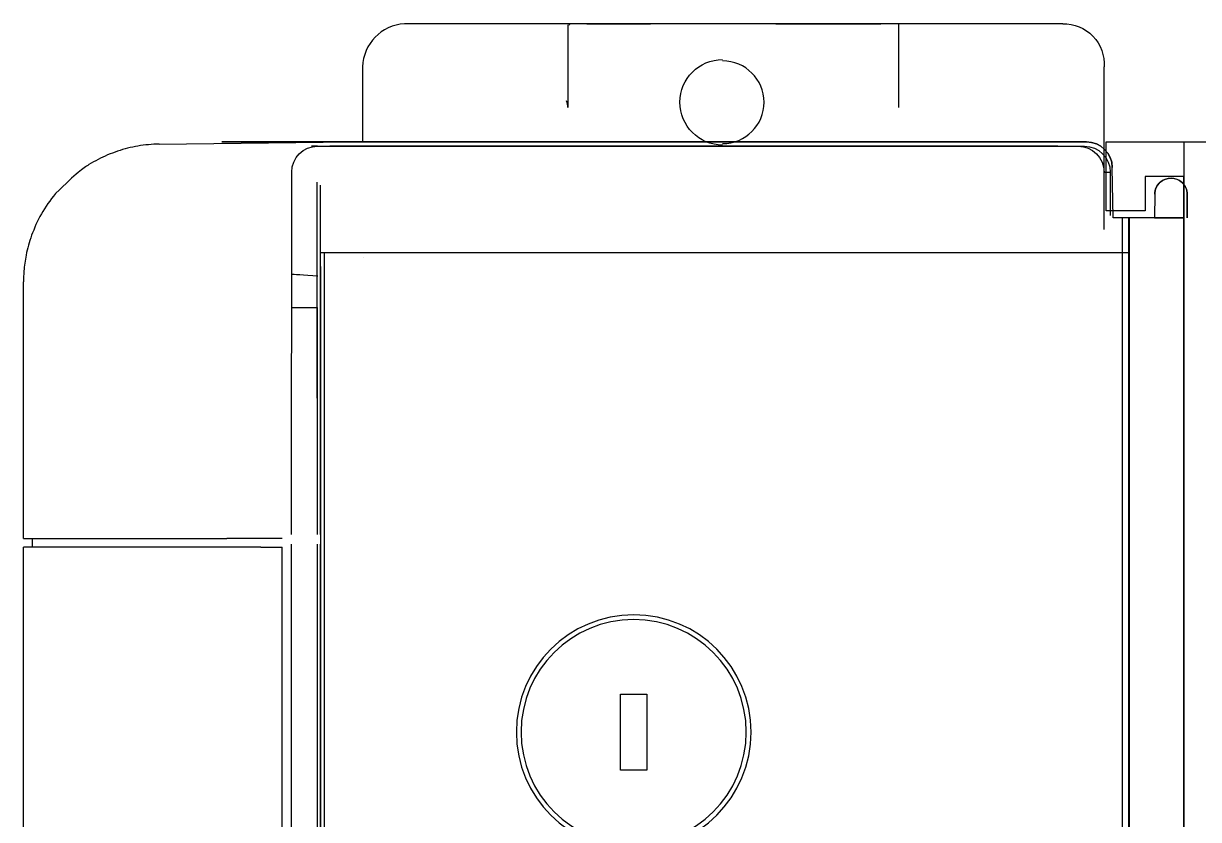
# Paper-space layout 'Sample Network Drawing - A1 Sheet' of a CAD drawing. Extents: x 49 to 806, y 22 to 564.
# Drawn here: x 574.25 to 581.06, y 132.24 to 136.86 of the extents above; entities that cross this region are included whole.
import ezdxf

# ---------------------------------------------------------------- set-up
doc = ezdxf.new("R2010")
doc.units = 0
doc.layers.add('N-EQPM-EXST', color=252, linetype='Continuous', lineweight=25)

psp = doc.layouts.new('Sample Network Drawing - A1 Sheet')

# ---------------------------------------------------------------- linework, layer by layer
at = {"layer": 'N-EQPM-EXST', "extrusion": (0, 0.999848, 0.017452)}
for p, q in [((577.4197, 136.8602, 27.1086), (576.4597, 136.8602, 27.1086)), ((577.4128, 136.8532, 27.5086), (577.4197, 136.8602, 27.1086))]:
    psp.add_line(p, q, dxfattribs=at)
at = {"layer": 'N-EQPM-EXST'}
for p, q in [((577.4068, 136.8547, 27.5086), (577.4068, 136.3751, 27.5086)), ((577.517, 136.8602, 27.5186), (577.8854, 136.8602, 27.5186)), ((578.6141, 136.8602, 27.5186), (579.2225, 136.8602, 27.5186)), ((579.3267, 136.3751, 27.5086), (579.3267, 136.8582, 27.5086)), ((576.2167, 136.6102, 27.5086), (576.2167, 136.1752, 27.0586)), ((580.4147, 136.1752, 33.1086), (580.4147, 136.1752, 27.5186)), ((580.5297, 135.7752), (580.5297, 136.1752)), ((580.5297, 136.1752), (581.6297, 136.1752)), ((580.5297, 136.1752), (581.6297, 136.1752)), ((580.5297, 136.1752), (580.5297, 136.1752)), ((580.5297, 136.1752), (580.9797, 136.1752)), ((580.5297, 135.7752), (580.5297, 136.1752)), ((580.5297, 136.1752), (580.5297, 136.1752)), ((580.5297, 135.7752), (580.5297, 136.1752)), ((580.5297, 136.1752), (580.9797, 136.1752)), ((580.5297, 135.7752), (580.5297, 136.1752)), ((580.9797, 136.1752), (587.5297, 136.1752)), ((580.9797, 136.1752), (580.9797, 124.3752)), ((580.9797, 136.1752), (580.9797, 135.9752)), ((580.9797, 136.1752), (580.9797, 136.1752)), ((580.9797, 136.1752), (580.9797, 124.3752)), ((580.9797, 136.1752), (580.9797, 136.1752)), ((580.9797, 136.1752), (587.5297, 136.1752)), ((580.9797, 136.1752), (580.9797, 135.9752)), ((575.9554, 136.1502, 35.1586), (575.9198, 136.1502, 33.1186)), ((575.9554, 136.1502, 35.1586), (580.367, 136.1502, 35.1586)), ((580.367, 136.1502, 35.1586), (580.4026, 136.1502, 33.1186)), ((580.5646, 136.0278, 33.1086), (580.5646, 136.0278, 27.5186)), ((575.8047, 133.898, 35.6112), (575.8054, 136.0002, 35.1612)), ((580.5169, 136.0002, 35.1612), (580.5526, 136.0002, 33.1186)), ((580.9797, 135.9752), (580.7547, 135.9752)), ((580.7547, 135.9752), (580.7547, 135.7752)), ((580.7547, 135.9752), (580.7547, 135.7752)), ((580.7547, 135.9752), (580.7547, 135.9752)), ((580.7547, 135.9752), (580.7547, 135.7752)), ((580.9797, 135.9752), (580.7547, 135.9752)), ((580.7547, 135.9752), (580.7547, 135.9752)), ((580.9797, 135.9752), (580.7547, 135.9752)), ((580.9797, 135.9752), (580.7547, 135.9752)), ((580.7547, 135.9752), (580.7547, 135.7752)), ((580.9797, 131.8752), (580.9797, 135.9752)), ((580.9797, 135.9752), (580.9797, 135.9752)), ((580.9797, 135.9752), (580.9797, 135.9752)), ((580.9797, 131.8752), (580.9797, 135.9752)), ((574.4357, 135.8756, 28.0846), (574.4357, 135.8756, 28.1386)), ((580.8111, 135.8725, 33.1086), (580.8111, 135.8725, 28.2406)), ((580.9997, 135.8709, 33.1086), (580.9997, 135.8709, 28.2405)), ((580.7547, 135.7752), (580.5297, 135.7752)), ((580.5297, 135.7752), (580.5297, 135.7752)), ((580.7547, 135.7752), (580.5297, 135.7752)), ((580.5297, 135.7752), (580.5297, 135.7752)), ((580.7547, 135.7752), (580.5297, 135.7752)), ((580.7547, 135.7752), (580.5297, 135.7752)), ((580.7547, 135.7752), (580.7547, 135.7752)), ((580.7547, 135.7752), (580.7547, 135.7752)), ((580.6213, 135.7352, 27.0586), (580.6213, 124.8323, 33.1186)), ((580.6597, 135.7365, 35.7086), (580.6597, 124.8323, 33.1186)), ((580.6641, 125.0752, 35.7586), (580.6641, 135.7365, 35.7586)), ((575.9697, 135.533, 27.5186), (580.6597, 135.533, 35.6603)), ((575.9959, 124.6414, 35.7486), (575.9959, 135.533, 27.5697)), ((575.9704, 135.4527, 35.7586), (575.9704, 133.8987, 35.7586)), ((575.9747, 124.7027, 35.7086), (575.9747, 135.4527, 35.7086)), ((574.2497, 133.8752, 29.6586), (574.2497, 135.3628, 29.6586)), ((575.9547, 133.8987, 35.7586), (575.9547, 135.2154, 35.7586)), ((575.9547, 133.8987, 35.7586), (575.9547, 135.2154, 35.7586)), ((574.2497, 133.1252, 29.6586), (574.2497, 133.8252, 29.6586)), ((575.8047, 124.4002, 33.1186), (575.8047, 133.8423, 35.6112)), ((575.9547, 125.3249, 35.7586), (575.9547, 133.8417, 35.7586)), ((575.9547, 125.3249, 35.7586), (575.9547, 133.8417, 35.7586)), ((575.9704, 133.8417, 35.7586), (575.9704, 124.7027, 35.7586))]:
    psp.add_line(p, q, dxfattribs=at)
at = {"layer": 'N-EQPM-EXST', "extrusion": (0, 0, -1)}
for p, q in [((580.2772, 136.8602, 27.1086), (577.4203, 136.8607, 27.0754)), ((575.0358, 136.1627, 28.2315), (576.1456, 136.1752, 27.0586)), ((577.4447, 136.1752, 27.5186), (576.1697, 136.1752, 27.5186)), ((577.4447, 136.1752, 27.0586), (577.4528, 136.1752, 27.0586)), ((579.2947, 136.1752, 27.5186), (580.4147, 136.1752, 27.5186)), ((580.5697, 135.7352, 27.5186), (580.5646, 136.0278, 27.5186)), ((575.9537, 134.6891, 27.0586), (575.9537, 135.9413, 27.0586)), ((575.9697, 135.9252, 27.5186), (575.9697, 134.7051, 27.5186)), ((580.8111, 135.8725, 27.0586), (580.8087, 135.7352, 27.0586)), ((580.8087, 135.7352, 27.0586), (580.5939, 135.7352, 27.0586)), ((580.9097, 135.7352, 27.0586), (580.9297, 135.7352, 27.0586))]:
    psp.add_line(p, q, dxfattribs=at)
at = {"layer": 'N-EQPM-EXST', "extrusion": (0, 1, 0)}
for p, q in [((577.517, 136.8602, 27.5186), (577.8854, 136.8602, 27.5186)), ((577.517, 136.8602, 27.0586), (577.517, 136.8602, 27.5186)), ((577.517, 136.8602, 27.0586), (577.8854, 136.8602, 27.0586)), ((577.8854, 136.8602, 27.5186), (577.8854, 136.8602, 27.0586)), ((578.6141, 136.8602, 27.0586), (579.2225, 136.8602, 27.0586)), ((578.6141, 136.8602, 27.0586), (578.6141, 136.8602, 27.5186)), ((578.6141, 136.8602, 27.5186), (579.2225, 136.8602, 27.5186)), ((580.4147, 136.1752, 33.1086), (575.3997, 136.1752, 33.1086)), ((575.3997, 136.1752, 27.0586), (576.1456, 136.1752, 27.0586)), ((575.5219, 136.1752, 28.2197), (576.6927, 136.1752, 28.2201)), ((575.9772, 136.1752, 27.8105), (575.7471, 136.1752, 27.8808)), ((575.9366, 136.1752, 29.6752), (575.9366, 136.1752, 30.032)), ((575.9366, 136.1752, 29.0752), (575.9366, 136.1752, 29.432)), ((575.9366, 136.1752, 28.4752), (575.9366, 136.1752, 28.832)), ((575.9366, 136.1752, 32.7152), (575.9366, 136.1752, 32.852)), ((575.9366, 136.1752, 31.4752), (575.9366, 136.1752, 31.832)), ((575.9366, 136.1752, 30.8752), (575.9366, 136.1752, 31.232)), ((575.9366, 136.1752, 30.2752), (575.9366, 136.1752, 30.632)), ((575.9366, 136.1752, 32.0752), (575.9366, 136.1752, 32.432)), ((577.7723, 136.1752, 27.8105), (575.9772, 136.1752, 27.8105)), ((576.0064, 136.1752, 30.1017), (580.3331, 136.1752, 30.1017)), ((578.1047, 136.1752, 29.6055), (576.0064, 136.1752, 29.6055)), ((576.0064, 136.1752, 29.5017), (578.0805, 136.1752, 29.5017)), ((577.9884, 136.1752, 29.0055), (576.0064, 136.1752, 29.0055)), ((576.0064, 136.1752, 28.9017), (577.9716, 136.1752, 28.9017)), ((577.8963, 136.1752, 28.4055), (576.0064, 136.1752, 28.4055)), ((576.0064, 136.1752, 32.6455), (580.3331, 136.1752, 32.6455)), ((576.0064, 136.1752, 32.9217), (580.3331, 136.1752, 32.9217)), ((576.0064, 136.1752, 31.9017), (580.3331, 136.1752, 31.9017)), ((580.3331, 136.1752, 31.4055), (576.0064, 136.1752, 31.4055)), ((576.0064, 136.1752, 31.3017), (580.3331, 136.1752, 31.3017)), ((580.3331, 136.1752, 30.8055), (576.0064, 136.1752, 30.8055)), ((576.0064, 136.1752, 30.7017), (580.3331, 136.1752, 30.7017)), ((580.3331, 136.1752, 30.2055), (576.0064, 136.1752, 30.2055)), ((580.3331, 136.1752, 32.0055), (576.0064, 136.1752, 32.0055)), ((576.0064, 136.1752, 32.5017), (580.3331, 136.1752, 32.5017)), ((577.4447, 136.1752, 27.5186), (576.1697, 136.1752, 27.5186)), ((576.6927, 136.1752, 28.1601), (576.9624, 136.1752, 28.1601)), ((576.6927, 136.1752, 28.2201), (576.6927, 136.1752, 28.1601)), ((576.9624, 136.1752, 28.1601), (577.0625, 136.1752, 28.1402)), ((577.0625, 136.1752, 28.1402), (577.0997, 136.1752, 28.1402)), ((577.0997, 136.1752, 28.2202), (577.8698, 136.1752, 28.2204)), ((577.0997, 136.1752, 28.1402), (577.0997, 136.1752, 28.2202)), ((577.4447, 136.1752, 27.79), (577.7723, 136.1752, 27.79)), ((577.4447, 136.1752, 27.5186), (577.4447, 136.1752, 27.79)), ((577.7723, 136.1752, 27.79), (577.7723, 136.1752, 27.8105)), ((580.3331, 136.1752, 29.6055), (578.3948, 136.1752, 29.6055)), ((578.419, 136.1752, 29.5017), (580.3331, 136.1752, 29.5017)), ((580.3331, 136.1752, 29.0055), (578.5111, 136.1752, 29.0055)), ((578.5279, 136.1752, 28.9017), (580.3331, 136.1752, 28.9017)), ((580.3331, 136.1752, 28.4055), (578.6032, 136.1752, 28.4055)), ((579.0764, 136.1752, 28.3017), (580.3331, 136.1752, 28.3017)), ((580.3327, 136.1752, 27.8105), (579.0768, 136.1752, 27.8105)), ((579.2947, 136.1752, 27.5186), (580.4147, 136.1752, 27.5186)), ((580.4029, 136.1752, 30.032), (580.4029, 136.1752, 29.6752)), ((580.4029, 136.1752, 29.432), (580.4029, 136.1752, 29.0752)), ((580.4029, 136.1752, 28.832), (580.4029, 136.1752, 28.4752)), ((580.4029, 136.1752, 32.852), (580.4029, 136.1752, 32.7152)), ((580.4029, 136.1752, 31.832), (580.4029, 136.1752, 31.4752)), ((580.4029, 136.1752, 31.232), (580.4029, 136.1752, 30.8752)), ((580.4029, 136.1752, 30.632), (580.4029, 136.1752, 30.2752)), ((580.4029, 136.1752, 28.232), (580.4029, 136.1752, 27.8804)), ((580.4029, 136.1752, 32.432), (580.4029, 136.1752, 32.0752)), ((580.4147, 136.1752, 33.1086), (580.4147, 136.1752, 27.5186)), ((575.9198, 136.1502, 33.1186), (580.4026, 136.1502, 33.1186)), ((575.9554, 136.1502, 35.1586), (575.9198, 136.1502, 33.1186)), ((575.9554, 136.1502, 35.1586), (580.367, 136.1502, 35.1586)), ((576.0272, 136.1502, 33.4186), (576.0272, 136.1502, 33.6986)), ((576.0272, 136.1502, 34.0186), (576.0272, 136.1502, 34.2986)), ((576.0272, 136.1502, 34.6186), (576.0272, 136.1502, 34.8986)), ((580.2497, 136.1502, 33.3311), (576.1147, 136.1502, 33.3311)), ((576.1147, 136.1502, 33.7861), (580.2497, 136.1502, 33.7861)), ((580.2497, 136.1502, 33.9311), (576.1147, 136.1502, 33.9311)), ((576.1147, 136.1502, 34.3861), (580.2497, 136.1502, 34.3861)), ((580.2497, 136.1502, 34.5311), (576.1147, 136.1502, 34.5311)), ((576.1147, 136.1502, 34.9861), (580.2497, 136.1502, 34.9861)), ((580.3372, 136.1502, 33.6986), (580.3372, 136.1502, 33.4186)), ((580.3372, 136.1502, 34.2986), (580.3372, 136.1502, 34.0186)), ((580.3372, 136.1502, 34.8986), (580.3372, 136.1502, 34.6186)), ((580.367, 136.1502, 35.1586), (580.4026, 136.1502, 33.1186)), ((580.8087, 135.7352, 33.1086), (580.5697, 135.7352, 33.1086)), ((580.8087, 135.7352, 27.0586), (580.5939, 135.7352, 27.0586)), ((580.8087, 135.7352, 27.0586), (580.8087, 135.7352, 27.8638)), ((580.8087, 135.7352, 27.8638), (580.8388, 135.7352, 27.8938)), ((580.8087, 135.7352, 28.2334), (580.8087, 135.7352, 33.1086)), ((580.8388, 135.7352, 28.2034), (580.8087, 135.7352, 28.2334)), ((580.8388, 135.7352, 27.8938), (580.9697, 135.7352, 27.8938)), ((580.9697, 135.7352, 28.2034), (580.8388, 135.7352, 28.2034)), ((580.9697, 135.7352, 27.8938), (580.9797, 135.7352, 27.8838)), ((580.9797, 135.7352, 28.2134), (580.9697, 135.7352, 28.2034)), ((580.9797, 135.7352, 28.2134), (580.9797, 135.7352, 27.8838))]:
    psp.add_line(p, q, dxfattribs=at)
at = {"layer": 'N-EQPM-EXST', "extrusion": (0.999657, 0, 0.026177)}
psp.add_line((580.5168, 135.6668, 27.5086), (580.5168, 136.6102, 27.5086), dxfattribs=at)
at = {"layer": 'N-EQPM-EXST', "extrusion": (0.999848, 0.017452, 0)}
for p, q in [((580.5697, 135.7352, 33.1086), (580.5646, 136.0278, 33.1086)), ((580.5646, 136.0278, 33.1086), (580.5646, 136.0278, 27.5186)), ((580.5697, 135.7352, 27.5186), (580.5646, 136.0278, 27.5186))]:
    psp.add_line(p, q, dxfattribs=at)
at = {"layer": 'N-EQPM-EXST', "extrusion": (0.999848, 0, 0.017452)}
for p, q in [((580.5169, 136.0002, 35.1612), (580.5526, 136.0002, 33.1186)), ((580.5526, 136.0002, 33.1186), (580.5526, 135.748, 33.1186))]:
    psp.add_line(p, q, dxfattribs=at)
at = {"layer": 'N-EQPM-EXST', "extrusion": (1, 0, 0)}
for p, q in [((580.9997, 135.8709, 28.2405), (580.9997, 135.7352, 28.2334)), ((580.9997, 135.7352, 33.1086), (580.9997, 135.8709, 33.1086)), ((580.9997, 135.8709, 33.1086), (580.9997, 135.8709, 28.2405)), ((580.9797, 135.7352, 28.2134), (580.9797, 135.7352, 27.8838)), ((580.9797, 135.7352, 33.1086), (580.9797, 135.7352, 28.2134)), ((580.9797, 135.7352, 27.8838), (580.9797, 135.7352, 27.1586)), ((580.9797, 135.3252, 33.1086), (580.9797, 135.7352, 33.1086)), ((580.9797, 135.7352, 27.1586), (580.9797, 132.2642, 27.1586)), ((580.9797, 135.6722, 34.0251), (580.9797, 135.688, 33.1186)), ((580.9797, 135.688, 33.1186), (580.9797, 135.2502, 33.1186)), ((580.9997, 135.7352, 28.2334), (580.9997, 135.7352, 33.1086)), ((580.9797, 135.3839, 29.8673), (580.9797, 132.7296, 29.8673)), ((580.9797, 132.2787, 32.6986), (580.9797, 135.2752, 32.6986)), ((580.9797, 135.1858, 32.7086), (580.9797, 132.2752, 32.7086))]:
    psp.add_line(p, q, dxfattribs=at)
at = {"layer": 'N-EQPM-EXST', "extrusion": (0.819232, 0, -0.573462)}
for q in [(580.9097, 135.7352, 27.0586), (580.9797, 132.2642, 27.1586)]:
    psp.add_line((580.9797, 135.7352, 27.1586), q, dxfattribs=at)
at = {"layer": 'N-EQPM-EXST', "extrusion": (-0.999657, 0, 0.026177)}
psp.add_line((576.2227, 135.5052, 27.5086), (576.2217, 135.5052, 27.4686), dxfattribs=at)
at = {"layer": 'N-EQPM-EXST', "extrusion": (-1, 0, 0)}
for p, q in [((574.2497, 133.8752, 29.6586), (574.2497, 135.3628, 29.6586)), ((574.2497, 133.8752, 27.0761), (574.2497, 135.2996, 27.0761)), ((574.2497, 133.8752, 29.6586), (574.2497, 133.8752, 27.0761)), ((575.4297, 133.8752, 35.5565), (575.4297, 133.8752, 35.3989)), ((574.2497, 133.1252, 29.6586), (574.2497, 133.8252, 29.6586)), ((574.2497, 133.8252, 27.0761), (574.2497, 133.8252, 29.6586)), ((574.2497, 128.3937, 27.0761), (574.2497, 133.8252, 27.0761)), ((575.6263, 133.8252, 35.7564), (575.4297, 133.8252, 35.5565))]:
    psp.add_line(p, q, dxfattribs=at)
at = {"layer": 'N-EQPM-EXST', "extrusion": (-0.087156, 0, -0.996195)}
for p, q in [((574.2497, 133.8752, 27.0761), (574.2497, 135.2996, 27.0761)), ((574.2497, 133.8752, 27.0761), (574.2997, 133.8752, 27.0717)), ((574.2997, 133.8752, 27.0717), (574.2997, 133.8252, 27.0717)), ((574.2497, 128.3937, 27.0761), (574.2497, 133.8252, 27.0761)), ((574.2997, 133.8252, 27.0717), (574.2497, 133.8252, 27.0761))]:
    psp.add_line(p, q, dxfattribs=at)
at = {"layer": 'N-EQPM-EXST', "extrusion": (-0.017452, 0, 0.999848)}
for p, q in [((575.7497, 133.8752, 35.7586), (575.6263, 133.8752, 35.7564)), ((575.6263, 133.8252, 35.7564), (575.7497, 133.8252, 35.7586)), ((575.7497, 124.4002, 33.1186), (575.7497, 133.8252, 35.7586))]:
    psp.add_line(p, q, dxfattribs=at)
at = {"layer": 'N-EQPM-EXST'}
for centre, radius, start, end in [((576.4721, 136.605, 26.7086), 0.2554, 92.76952, 178.8532), ((577.517, 136.8102, 27.5186), 0.05, 90, 90), ((578.6141, 136.8102, 27.5186), 0.05, 90, 90), ((578.3047, 136.4052, 27.5186), 0.24, 270, 90), ((580.4147, 136.0252, 33.1086), 0.15, 1, 90), ((580.9054, 135.8709, 33.1086), 0.0943, 165.06307, 179), ((580.9054, 135.8709, 33.1086), 0.0943, 0, 14.93693), ((577.7892, 132.7517, 35.7486), 0.6807, 0, 180), ((577.7887, 132.7517, 35.7086), 0.6531, 0, 180), ((577.7892, 132.7517, 35.7486), 0.6807, 180, 0), ((577.7887, 132.7517, 35.7086), 0.6531, 180, 0)]:
    psp.add_arc(centre, radius, start, end, dxfattribs=at)
at = {"layer": 'N-EQPM-EXST', "extrusion": (0, 0, -1)}
for centre, radius, start, end in [((-577.8854, 136.8102, -27.0586), 0.05, 90, 90), ((-580.2843, 136.6272, -27.9086), 0.2331, 88.26868, 184.18286), ((-578.3047, 136.4052, -27.0586), 0.248, 270, 90), ((-580.4147, 136.0252, -27.5186), 0.15, 90, 179), ((-580.4147, 136.0252, -27.5186), 0.15, 90, 179), ((-580.9054, 135.8709, -27.0586), 0.0943, 14.93693, 14.93693)]:
    psp.add_arc(centre, radius, start, end, dxfattribs=at)
at = {"layer": 'N-EQPM-EXST', "extrusion": (-0.017452, 0, -0.999848)}
psp.add_arc((-136.0002, -575.2541, -45.2051), 0.15, 90, 180, dxfattribs=at)
psp.add_arc((-136.0002, -575.2541, -45.2051), 0.15, 90, 180, dxfattribs=at)
at = {"layer": 'N-EQPM-EXST', "extrusion": (0, 1, 0)}
for centre, start, end in [((-576.1147, 33.6986, 136.1502), 270, 0), ((-576.1147, 34.2986, 136.1502), 270, 0), ((-576.1147, 34.8986, 136.1502), 0, 0), ((-580.2497, 33.6986, 136.1502), 360, 90), ((-580.2497, 34.2986, 136.1502), 360, 90), ((-580.2497, 34.8986, 136.1502), 360, 90), ((-580.2497, 33.4186, 136.1502), 180, 180), ((-580.2497, 34.0186, 136.1502), 180, 180), ((-580.2497, 34.6186, 136.1502), 180, 180)]:
    psp.add_arc(centre, 0.0875, start, end, dxfattribs=at)
at = {"layer": 'N-EQPM-EXST', "extrusion": (0.017452, 0, -0.999848)}
psp.add_arc((136.0002, 580.8922, -25.0244), 0.15, 0, 90, dxfattribs=at)
psp.add_arc((136.0002, 580.8922, -25.0244), 0.15, 0, 90, dxfattribs=at)
at = {"layer": 'N-EQPM-EXST', "extrusion": (0.065005, 0.997885, 0)}
psp.add_arc((-565.9371, 35.6086, 172.5528), 0.15, 0.99789, 90, dxfattribs=at)
at = {"layer": 'N-EQPM-EXST', "extrusion": (2.43766e-08, 1, 0)}
psp.add_arc((-575.9547, 35.6086, 135.2154), 0.15, 1, 90, dxfattribs=at)
psp.add_arc((-575.9547, 35.6086, 135.2154), 0.15, 1, 90, dxfattribs=at)
at = {"layer": 'N-EQPM-EXST', "extrusion": (1, 0, 0)}
psp.add_arc((130.2752, 0, 580.9797), 35.53, 82.7823, 97.2177, dxfattribs=at)
psp.add_arc((130.2752, 0, 580.9797), 35.53, 82.7823, 97.2177, dxfattribs=at)
at = {"layer": 'N-EQPM-EXST', "extrusion": (0, -1, 0)}
for centre, start in [((575.6297, 35.5565, -133.8752), 91), ((575.6297, 35.5565, -133.8252), 180)]:
    psp.add_arc(centre, 0.2, start, 180, dxfattribs=at)
at = {"layer": 'N-EQPM-EXST'}
psp.add_ellipse((577.3067, 136.3752, 27.5086), major_axis=(-0.0832, 0.0555), ratio=0.999505, start_param=3.729308, end_param=4.124217, dxfattribs=at)
at = {"layer": 'N-EQPM-EXST', "extrusion": (0, 1, 0)}
for centre, major_axis in [((576.0069, 136.1752, 29.6757), (-0.0499, 0, -0.0499)), ((576.0069, 136.1752, 29.4315), (-0.0499, 0, 0.0499)), ((576.0069, 136.1752, 28.4757), (-0.0499, 0, -0.0499)), ((576.0069, 136.1752, 32.8515), (-0.0499, 0, 0.0499)), ((576.0069, 136.1752, 31.8315), (-0.0499, 0, 0.0499)), ((576.0069, 136.1752, 30.8757), (-0.0499, 0, -0.0499)), ((576.0069, 136.1752, 30.6315), (-0.0499, 0, 0.0499)), ((576.0069, 136.1752, 32.0757), (-0.0499, 0, -0.0499)), ((580.3326, 136.1752, 30.0315), (0.0499, 0, 0.0499)), ((580.3326, 136.1752, 29.0757), (0.0499, 0, -0.0499)), ((580.3326, 136.1752, 28.8315), (0.0499, 0, 0.0499)), ((580.3326, 136.1752, 32.7157), (0.0499, 0, -0.0499)), ((580.3326, 136.1752, 31.4757), (0.0499, 0, -0.0499)), ((580.3326, 136.1752, 31.2315), (0.0499, 0, 0.0499)), ((580.3326, 136.1752, 30.2757), (0.0499, 0, -0.0499)), ((580.3326, 136.1752, 28.2315), (0.0499, 0, 0.0499)), ((580.3326, 136.1752, 32.4315), (0.0499, 0, 0.0499))]:
    psp.add_ellipse(centre, major_axis=major_axis, ratio=0.992433, dxfattribs=at)
for centre, major_axis, ratio, start_param, end_param in [((576.0069, 136.1752, 30.0315), (-0.0499, 0, 0.0499), 0.992433, -0.7816, 0.7816), ((576.0069, 136.1752, 29.0757), (-0.0499, 0, -0.0499), 0.992433, -0.7816, 0.7816), ((576.0069, 136.1752, 28.8315), (0.0499, 0, -0.0499), 0.992433, 2.359993, 3.923193), ((576.0069, 136.1752, 32.7157), (-0.0499, 0, -0.0499), 0.992433, -0.7816, 0.7816), ((576.0069, 136.1752, 31.4757), (-0.0499, 0, -0.0499), 0.992433, -0.7816, 0.7816), ((576.0069, 136.1752, 31.2315), (-0.0499, 0, 0.0499), 0.992433, -0.7816, 0.7816), ((576.0069, 136.1752, 30.2757), (-0.0499, 0, -0.0499), 0.992433, -0.7816, 0.7816), ((576.0069, 136.1752, 32.4315), (-0.0499, 0, 0.0499), 0.992433, -0.7816, 0.7816), ((580.3326, 136.1752, 29.6757), (0.0499, 0, -0.0499), 0.992433, -0.7816, 0.7816), ((580.3326, 136.1752, 29.4315), (0.0499, 0, 0.0499), 0.992433, -0.7816, 0.7816), ((580.3326, 136.1752, 28.4757), (0.0499, 0, -0.0499), 0.992433, -0.7816, 0.7816), ((580.3326, 136.1752, 32.8515), (0.0499, 0, 0.0499), 0.992433, -0.7816, 0.7816), ((580.3326, 136.1752, 31.8315), (0.0499, 0, 0.0499), 0.992433, -0.7816, 0.7816), ((580.3326, 136.1752, 30.8757), (0.0499, 0, -0.0499), 0.992433, -0.7816, 0.7816), ((580.3326, 136.1752, 30.6315), (0.0499, 0, 0.0499), 0.992433, -0.7816, 0.7816), ((580.3326, 136.1752, 32.0757), (0.0499, 0, -0.0499), 0.992433, -0.7816, 0.7816), ((580.3326, 136.1752, 27.8805), (0.0689, 0, -0.0138), 0.996044, -1.373108, -0.196167)]:
    psp.add_ellipse(centre, major_axis=major_axis, ratio=ratio, start_param=start_param, end_param=end_param, dxfattribs=at)
at = {"layer": 'N-EQPM-EXST', "extrusion": (0, 0, -1)}
psp.add_ellipse((580.4026, 136.0002, 33.1186), major_axis=(0.15, 0), ratio=0.999848, start_param=-1.570796, end_param=0, dxfattribs=at)
at = {"layer": 'N-EQPM-EXST', "extrusion": (0, 0.819232, 0.573462)}
psp.add_ellipse((580.9054, 135.8709, 33.1433), major_axis=(0, -0.0943, 0.1347), ratio=0.573462, start_param=1.831495, end_param=4.45169, dxfattribs=at)
at = {"layer": 'N-EQPM-EXST', "extrusion": (0, 0.052336, -0.99863)}
psp.add_ellipse((580.9054, 135.8709, 28.2105), major_axis=(0, 0.0943, 0.0049), ratio=0.99863, start_param=-0.732898, end_param=0.750351, dxfattribs=at)
at = {"layer": 'N-EQPM-EXST', "extrusion": (-0.706676, 0.049325, -0.705815)}
psp.add_ellipse((580.9054, 135.8709, 28.1461), major_axis=(-0.0941, 0.0066, 0.0947), ratio=0.705815, start_param=-0.052233, end_param=0.768213, dxfattribs=at)
at = {"layer": 'N-EQPM-EXST', "extrusion": (0.707107, 0.037007, -0.706138)}
psp.add_ellipse((580.9054, 135.8709, 28.1461), major_axis=(-0.0942, -0.0049, -0.0946), ratio=0.706138, start_param=2.373435, end_param=3.193881, dxfattribs=at)
at = {"layer": 'N-EQPM-EXST'}
for points, knots in [([(577.8963, 136.1752, 28.4055), (577.8934, 136.1752, 28.3853), (577.8875, 136.1752, 28.3446), (577.8787, 136.1752, 28.2829), (577.8728, 136.1752, 28.2414), (577.8698, 136.1752, 28.2204)], [0, 0, 0, 0, 0.02404772, 0.04858054, 0.07360486, 0.07360486, 0.07360486, 0.07360486]), ([(577.8963, 136.1752, 28.4055), (577.8934, 136.1752, 28.3853), (577.8875, 136.1752, 28.3446), (577.8787, 136.1752, 28.2829), (577.8728, 136.1752, 28.2414), (577.8698, 136.1752, 28.2204)], [0, 0, 0, 0, 0.02404772, 0.04858054, 0.07360486, 0.07360486, 0.07360486, 0.07360486]), ([(577.9884, 136.1752, 29.0055), (577.9866, 136.1752, 28.9941), (577.9828, 136.1752, 28.9713), (577.9772, 136.1752, 28.9367), (577.9735, 136.1752, 28.9134), (577.9716, 136.1752, 28.9017)], [0, 0, 0, 0, 0.01357799, 0.02737157, 0.04138268, 0.04138268, 0.04138268, 0.04138268]), ([(577.9884, 136.1752, 29.0055), (577.9866, 136.1752, 28.9941), (577.9828, 136.1752, 28.9713), (577.9772, 136.1752, 28.9367), (577.9735, 136.1752, 28.9134), (577.9716, 136.1752, 28.9017)], [0, 0, 0, 0, 0.01357799, 0.02737157, 0.04138268, 0.04138268, 0.04138268, 0.04138268]), ([(578.5279, 136.1752, 28.9017), (578.526, 136.1752, 28.9134), (578.5223, 136.1752, 28.9367), (578.5167, 136.1752, 28.9713), (578.5129, 136.1752, 28.9941), (578.5111, 136.1752, 29.0055)], [0, 0, 0, 0, 0.01400991, 0.02780351, 0.04138268, 0.04138268, 0.04138268, 0.04138268]), ([(578.5279, 136.1752, 28.9017), (578.526, 136.1752, 28.9134), (578.5223, 136.1752, 28.9367), (578.5167, 136.1752, 28.9713), (578.5129, 136.1752, 28.9941), (578.5111, 136.1752, 29.0055)], [0, 0, 0, 0, 0.01400991, 0.02780351, 0.04138268, 0.04138268, 0.04138268, 0.04138268]), ([(574.8538, 136.1385, 28.2315), (574.8143, 136.1285, 28.2314), (574.7366, 136.1024, 28.2314), (574.6272, 136.0459, 28.2312), (574.5607, 135.9973, 28.231), (574.4357, 135.8767, 28.2309)], [0, 0, 0, 0, 0.0481312, 0.0963044, 0.1449268, 0.1449268, 0.1449268, 0.1449268]), ([(575.0358, 136.1627, 28.2315), (575.0153, 136.1623, 28.2315), (574.9743, 136.1601, 28.2315), (574.9135, 136.1519, 28.2315), (574.8735, 136.1434, 28.2315), (574.8538, 136.1385, 28.2315)], [0, 0, 0, 0, 0.02415826, 0.04842814, 0.07241854, 0.07241854, 0.07241854, 0.07241854]), ([(574.4356, 135.8755, 28.0562), (574.404, 135.8376, 28.0317), (574.3491, 135.7574, 27.9771), (574.2939, 135.6351, 27.8824), (574.2635, 135.5227, 27.7806), (574.2515, 135.4323, 27.6831), (574.2497, 135.3829, 27.6194), (574.2497, 135.3628, 27.5909)], [0, 0, 0, 0, 0.0650091, 0.1307922, 0.1930894, 0.2469725, 0.2881126, 0.2881126, 0.2881126, 0.2881126]), ([(574.4357, 135.8756, 28.0846), (574.4357, 135.8756, 28.0798), (574.4357, 135.8756, 28.0704), (574.4356, 135.8755, 28.0609), (574.4356, 135.8755, 28.0562)], [0, 0, 0, 0, 0.00561199, 0.01117163, 0.01117163, 0.01117163, 0.01117163]), ([(574.2497, 133.8752, 29.6586), (574.2497, 133.8752, 30.6989), (574.4349, 133.8752, 32.6334), (574.9575, 133.8752, 34.5003), (575.266, 133.8752, 35.3343)], [0, 0, 0, 0, 1.228651, 2.278943, 2.278943, 2.278943, 2.278943]), ([(575.266, 133.8752, 35.3343), (575.2683, 133.8752, 35.3405), (575.2756, 133.8752, 35.3522), (575.2922, 133.8752, 35.3641), (575.3056, 133.8752, 35.3671), (575.3122, 133.8752, 35.3672)], [0, 0, 0, 0, 0.00788261, 0.01574015, 0.02357219, 0.02357219, 0.02357219, 0.02357219]), ([(575.4003, 133.8752, 35.3687), (575.4041, 133.8752, 35.3688), (575.4119, 133.8752, 35.3705), (575.4217, 133.8752, 35.3772), (575.4282, 133.8752, 35.3872), (575.4297, 133.8752, 35.395), (575.4297, 133.8752, 35.3989)], [0, 0, 0, 0, 0.00452488, 0.00910826, 0.01371346, 0.01827868, 0.01827868, 0.01827868, 0.01827868]), ([(575.2679, 133.8252, 35.3394), (574.9585, 133.8252, 34.5038), (574.435, 133.8252, 32.6352), (574.2497, 133.8252, 30.6989), (574.2497, 133.8252, 29.6586)], [0, 0, 0, 0, 1.052419, 2.281071, 2.281071, 2.281071, 2.281071]), ([(575.3141, 133.8252, 35.3723), (575.3075, 133.8252, 35.3721), (575.2941, 133.8252, 35.3692), (575.2775, 133.8252, 35.3573), (575.2702, 133.8252, 35.3456), (575.2679, 133.8252, 35.3394)], [0, 0, 0, 0, 0.00782971, 0.01568388, 0.02356235, 0.02356235, 0.02356235, 0.02356235]), ([(575.4297, 133.8252, 35.4039), (575.4297, 133.8252, 35.4), (575.4282, 133.8252, 35.3922), (575.4217, 133.8252, 35.3822), (575.4119, 133.8252, 35.3755), (575.4041, 133.8252, 35.3738), (575.4003, 133.8252, 35.3738)], [0, 0, 0, 0, 0.00456437, 0.00916902, 0.01375229, 0.01827737, 0.01827737, 0.01827737, 0.01827737])]:
    psp.add_open_spline(points, degree=3, knots=knots, dxfattribs=at)
for points in [[(575.3122, 133.8752, 35.3672), (575.3416, 133.8752, 35.3677), (575.3709, 133.8752, 35.3682), (575.4003, 133.8752, 35.3687)], [(575.4003, 133.8252, 35.3738), (575.3716, 133.8252, 35.3733), (575.3428, 133.8252, 35.3728), (575.3141, 133.8252, 35.3723)]]:
    psp.add_open_spline(points, degree=3, dxfattribs=at)
psp.add_3dface([(577.7129, 132.5307, 35.7345), (577.713, 132.9727, 35.7345), (577.8654, 132.9726, 35.7345), (577.8653, 132.5307, 35.7345)], dxfattribs=at)

doc.saveas('drawing.dxf')
